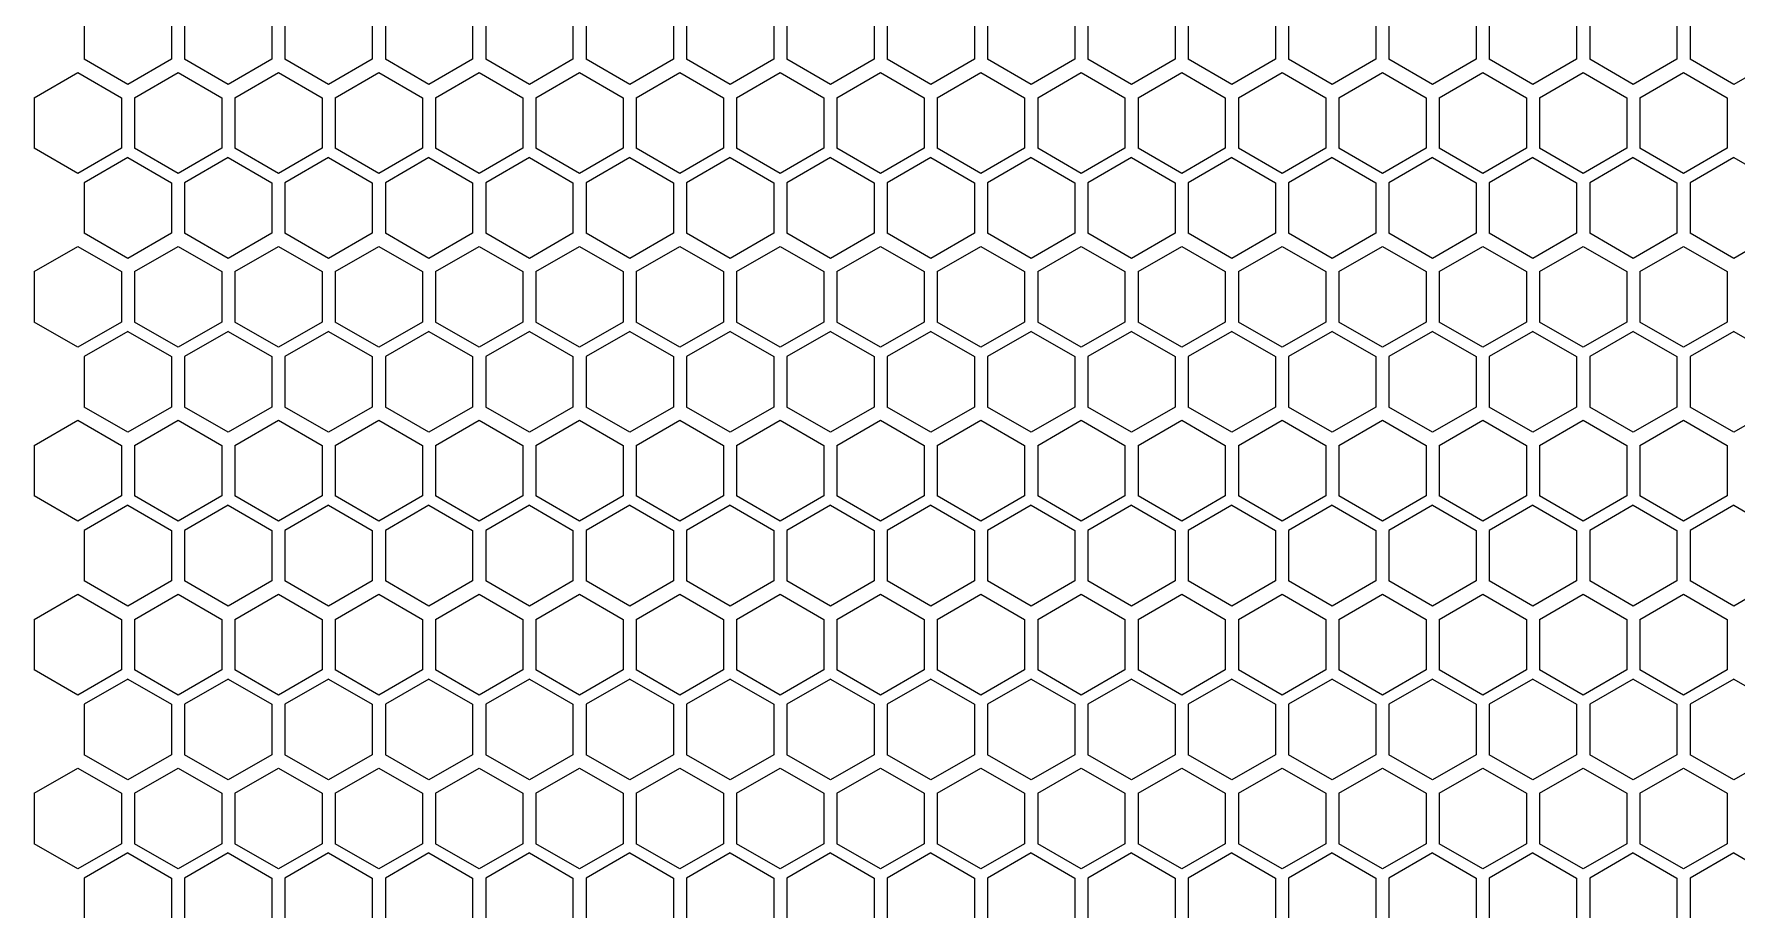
# Model space of a CAD drawing. Extents: x 61367 to 140945, y -1257 to 25588.
# Drawn here: x 91729.1 to 91885.2, y 15897.8 to 15978 of the extents above; entities that cross this region are included whole.
import ezdxf

# ---------------------------------------------------------------- set-up
doc = ezdxf.new("R2010")
doc.units = 0
doc.header["$MEASUREMENT"] = 0
doc.layers.get('0').update_dxf_attribs({"linetype": 'CONTINUOUS'})
doc.layers.add('4215-0412-2-1_0', color=7, linetype='CONTINUOUS')

# ---------------------------------------------------------------- blocks, each defined once
blk = doc.blocks.new('RYHTHYT')
at = {"layer": '4215-0412-2-1_0', "color": 7, "linetype": 'Continuous'}
for p, q in [((-33185.66, -67713.3), (-33185.66, -67717.92)), ((-33177.66, -67713.3), (-33177.66, -67717.92)), ((-33176.46, -67713.3), (-33176.46, -67717.92)), ((-33168.46, -67713.3), (-33168.46, -67717.92)), ((-33167.26, -67713.3), (-33167.26, -67717.92)), ((-33159.26, -67713.3), (-33159.26, -67717.92)), ((-33158.06, -67713.3), (-33158.06, -67717.92)), ((-33150.06, -67713.3), (-33150.06, -67717.92)), ((-33148.86, -67713.3), (-33148.86, -67717.92)), ((-33140.86, -67713.3), (-33140.86, -67717.92)), ((-33139.66, -67713.3), (-33139.66, -67717.92)), ((-33131.66, -67713.3), (-33131.66, -67717.92)), ((-33130.46, -67713.3), (-33130.46, -67717.92)), ((-33122.46, -67713.3), (-33122.46, -67717.92)), ((-33121.26, -67713.3), (-33121.26, -67717.92)), ((-33113.26, -67713.3), (-33113.26, -67717.92)), ((-33112.06, -67713.3), (-33112.06, -67717.92)), ((-33104.06, -67713.3), (-33104.06, -67717.92)), ((-33102.86, -67713.3), (-33102.86, -67717.92)), ((-33094.86, -67713.3), (-33094.86, -67717.92)), ((-33093.66, -67713.3), (-33093.66, -67717.92)), ((-33085.66, -67713.3), (-33085.66, -67717.92)), ((-33084.46, -67713.3), (-33084.46, -67717.92)), ((-33076.46, -67713.3), (-33076.46, -67717.92)), ((-33075.26, -67713.3), (-33075.26, -67717.92)), ((-33067.26, -67713.3), (-33067.26, -67717.92)), ((-33066.06, -67713.3), (-33066.06, -67717.92)), ((-33058.06, -67713.3), (-33058.06, -67717.92)), ((-33056.86, -67713.3), (-33056.86, -67717.92)), ((-33048.86, -67713.3), (-33048.86, -67717.92)), ((-33047.66, -67713.3), (-33047.66, -67717.92)), ((-33039.66, -67713.3), (-33039.66, -67717.92)), ((-33038.46, -67713.3), (-33038.46, -67717.92)), ((-33181.66, -67720.23), (-33185.66, -67717.92)), ((-33177.66, -67717.92), (-33181.66, -67720.23)), ((-33172.46, -67720.23), (-33176.46, -67717.92)), ((-33168.46, -67717.92), (-33172.46, -67720.23)), ((-33163.26, -67720.23), (-33167.26, -67717.92)), ((-33159.26, -67717.92), (-33163.26, -67720.23)), ((-33154.06, -67720.23), (-33158.06, -67717.92)), ((-33150.06, -67717.92), (-33154.06, -67720.23)), ((-33144.86, -67720.23), (-33148.86, -67717.92)), ((-33140.86, -67717.92), (-33144.86, -67720.23)), ((-33135.66, -67720.23), (-33139.66, -67717.92)), ((-33131.66, -67717.92), (-33135.66, -67720.23)), ((-33126.46, -67720.23), (-33130.46, -67717.92)), ((-33122.46, -67717.92), (-33126.46, -67720.23)), ((-33117.26, -67720.23), (-33121.26, -67717.92)), ((-33113.26, -67717.92), (-33117.26, -67720.23)), ((-33108.06, -67720.23), (-33112.06, -67717.92)), ((-33104.06, -67717.92), (-33108.06, -67720.23)), ((-33098.86, -67720.23), (-33102.86, -67717.92)), ((-33094.86, -67717.92), (-33098.86, -67720.23)), ((-33089.66, -67720.23), (-33093.66, -67717.92)), ((-33085.66, -67717.92), (-33089.66, -67720.23)), ((-33080.46, -67720.23), (-33084.46, -67717.92)), ((-33076.46, -67717.92), (-33080.46, -67720.23)), ((-33071.26, -67720.23), (-33075.26, -67717.92)), ((-33067.26, -67717.92), (-33071.26, -67720.23)), ((-33062.06, -67720.23), (-33066.06, -67717.92)), ((-33058.06, -67717.92), (-33062.06, -67720.23)), ((-33052.86, -67720.23), (-33056.86, -67717.92)), ((-33048.86, -67717.92), (-33052.86, -67720.23)), ((-33043.66, -67720.23), (-33047.66, -67717.92)), ((-33039.66, -67717.92), (-33043.66, -67720.23)), ((-33034.46, -67720.23), (-33038.46, -67717.92)), ((-33030.46, -67717.92), (-33034.46, -67720.23)), ((-33190.26, -67721.45), (-33186.26, -67719.14)), ((-33186.26, -67719.14), (-33182.26, -67721.45)), ((-33181.06, -67721.45), (-33177.06, -67719.14)), ((-33177.06, -67719.14), (-33173.06, -67721.45)), ((-33171.86, -67721.45), (-33167.86, -67719.14)), ((-33167.86, -67719.14), (-33163.86, -67721.45)), ((-33162.66, -67721.45), (-33158.66, -67719.14)), ((-33158.66, -67719.14), (-33154.66, -67721.45)), ((-33153.46, -67721.45), (-33149.46, -67719.14)), ((-33149.46, -67719.14), (-33145.46, -67721.45)), ((-33144.26, -67721.45), (-33140.26, -67719.14)), ((-33140.26, -67719.14), (-33136.26, -67721.45)), ((-33135.06, -67721.45), (-33131.06, -67719.14)), ((-33131.06, -67719.14), (-33127.06, -67721.45)), ((-33125.86, -67721.45), (-33121.86, -67719.14)), ((-33121.86, -67719.14), (-33117.86, -67721.45)), ((-33116.66, -67721.45), (-33112.66, -67719.14)), ((-33112.66, -67719.14), (-33108.66, -67721.45)), ((-33107.46, -67721.45), (-33103.46, -67719.14)), ((-33103.46, -67719.14), (-33099.46, -67721.45)), ((-33098.26, -67721.45), (-33094.26, -67719.14)), ((-33094.26, -67719.14), (-33090.26, -67721.45)), ((-33089.06, -67721.45), (-33085.06, -67719.14)), ((-33085.06, -67719.14), (-33081.06, -67721.45)), ((-33079.86, -67721.45), (-33075.86, -67719.14)), ((-33075.86, -67719.14), (-33071.86, -67721.45)), ((-33070.66, -67721.45), (-33066.66, -67719.14)), ((-33066.66, -67719.14), (-33062.66, -67721.45)), ((-33061.46, -67721.45), (-33057.46, -67719.14)), ((-33057.46, -67719.14), (-33053.46, -67721.45)), ((-33052.26, -67721.45), (-33048.26, -67719.14)), ((-33048.26, -67719.14), (-33044.26, -67721.45)), ((-33043.06, -67721.45), (-33039.06, -67719.14)), ((-33039.06, -67719.14), (-33035.06, -67721.45)), ((-33190.26, -67721.45), (-33190.26, -67726.07)), ((-33182.26, -67721.45), (-33182.26, -67726.07)), ((-33181.06, -67721.45), (-33181.06, -67726.07)), ((-33173.06, -67721.45), (-33173.06, -67726.07)), ((-33171.86, -67721.45), (-33171.86, -67726.07)), ((-33163.86, -67721.45), (-33163.86, -67726.07)), ((-33162.66, -67721.45), (-33162.66, -67726.07)), ((-33154.66, -67721.45), (-33154.66, -67726.07)), ((-33153.46, -67721.45), (-33153.46, -67726.07)), ((-33145.46, -67721.45), (-33145.46, -67726.07)), ((-33144.26, -67721.45), (-33144.26, -67726.07)), ((-33136.26, -67721.45), (-33136.26, -67726.07)), ((-33135.06, -67721.45), (-33135.06, -67726.07)), ((-33127.06, -67721.45), (-33127.06, -67726.07)), ((-33125.86, -67721.45), (-33125.86, -67726.07)), ((-33117.86, -67721.45), (-33117.86, -67726.07)), ((-33116.66, -67721.45), (-33116.66, -67726.07)), ((-33108.66, -67721.45), (-33108.66, -67726.07)), ((-33107.46, -67721.45), (-33107.46, -67726.07)), ((-33099.46, -67721.45), (-33099.46, -67726.07)), ((-33098.26, -67721.45), (-33098.26, -67726.07)), ((-33090.26, -67721.45), (-33090.26, -67726.07)), ((-33089.06, -67721.45), (-33089.06, -67726.07)), ((-33081.06, -67721.45), (-33081.06, -67726.07)), ((-33079.86, -67721.45), (-33079.86, -67726.07)), ((-33071.86, -67721.45), (-33071.86, -67726.07)), ((-33070.66, -67721.45), (-33070.66, -67726.07)), ((-33062.66, -67721.45), (-33062.66, -67726.07)), ((-33061.46, -67721.45), (-33061.46, -67726.07)), ((-33053.46, -67721.45), (-33053.46, -67726.07)), ((-33052.26, -67721.45), (-33052.26, -67726.07)), ((-33044.26, -67721.45), (-33044.26, -67726.07)), ((-33043.06, -67721.45), (-33043.06, -67726.07)), ((-33035.06, -67721.45), (-33035.06, -67726.07)), ((-33186.26, -67728.38), (-33190.26, -67726.07)), ((-33182.26, -67726.07), (-33186.26, -67728.38)), ((-33181.66, -67726.92), (-33185.66, -67729.23)), ((-33181.66, -67726.92), (-33177.66, -67729.23)), ((-33177.06, -67728.38), (-33181.06, -67726.07)), ((-33173.06, -67726.07), (-33177.06, -67728.38)), ((-33172.46, -67726.92), (-33176.46, -67729.23)), ((-33172.46, -67726.92), (-33168.46, -67729.23)), ((-33167.86, -67728.38), (-33171.86, -67726.07)), ((-33163.86, -67726.07), (-33167.86, -67728.38)), ((-33163.26, -67726.92), (-33167.26, -67729.23)), ((-33163.26, -67726.92), (-33159.26, -67729.23)), ((-33158.66, -67728.38), (-33162.66, -67726.07)), ((-33154.66, -67726.07), (-33158.66, -67728.38)), ((-33154.06, -67726.92), (-33158.06, -67729.23)), ((-33154.06, -67726.92), (-33150.06, -67729.23)), ((-33149.46, -67728.38), (-33153.46, -67726.07)), ((-33145.46, -67726.07), (-33149.46, -67728.38)), ((-33144.86, -67726.92), (-33148.86, -67729.23)), ((-33144.86, -67726.92), (-33140.86, -67729.23)), ((-33140.26, -67728.38), (-33144.26, -67726.07)), ((-33136.26, -67726.07), (-33140.26, -67728.38)), ((-33135.66, -67726.92), (-33139.66, -67729.23)), ((-33135.66, -67726.92), (-33131.66, -67729.23)), ((-33131.06, -67728.38), (-33135.06, -67726.07)), ((-33127.06, -67726.07), (-33131.06, -67728.38)), ((-33126.46, -67726.92), (-33130.46, -67729.23)), ((-33126.46, -67726.92), (-33122.46, -67729.23)), ((-33121.86, -67728.38), (-33125.86, -67726.07)), ((-33117.86, -67726.07), (-33121.86, -67728.38)), ((-33117.26, -67726.92), (-33121.26, -67729.23)), ((-33117.26, -67726.92), (-33113.26, -67729.23)), ((-33112.66, -67728.38), (-33116.66, -67726.07)), ((-33108.66, -67726.07), (-33112.66, -67728.38)), ((-33108.06, -67726.92), (-33112.06, -67729.23)), ((-33108.06, -67726.92), (-33104.06, -67729.23)), ((-33103.46, -67728.38), (-33107.46, -67726.07)), ((-33099.46, -67726.07), (-33103.46, -67728.38)), ((-33098.86, -67726.92), (-33102.86, -67729.23)), ((-33098.86, -67726.92), (-33094.86, -67729.23)), ((-33094.26, -67728.38), (-33098.26, -67726.07)), ((-33090.26, -67726.07), (-33094.26, -67728.38)), ((-33089.66, -67726.92), (-33093.66, -67729.23)), ((-33089.66, -67726.92), (-33085.66, -67729.23)), ((-33085.06, -67728.38), (-33089.06, -67726.07)), ((-33081.06, -67726.07), (-33085.06, -67728.38)), ((-33080.46, -67726.92), (-33084.46, -67729.23)), ((-33080.46, -67726.92), (-33076.46, -67729.23)), ((-33075.86, -67728.38), (-33079.86, -67726.07)), ((-33071.86, -67726.07), (-33075.86, -67728.38)), ((-33071.26, -67726.92), (-33075.26, -67729.23)), ((-33071.26, -67726.92), (-33067.26, -67729.23)), ((-33066.66, -67728.38), (-33070.66, -67726.07)), ((-33062.66, -67726.07), (-33066.66, -67728.38)), ((-33062.06, -67726.92), (-33066.06, -67729.23)), ((-33062.06, -67726.92), (-33058.06, -67729.23)), ((-33057.46, -67728.38), (-33061.46, -67726.07)), ((-33053.46, -67726.07), (-33057.46, -67728.38)), ((-33052.86, -67726.92), (-33056.86, -67729.23)), ((-33052.86, -67726.92), (-33048.86, -67729.23)), ((-33048.26, -67728.38), (-33052.26, -67726.07)), ((-33044.26, -67726.07), (-33048.26, -67728.38)), ((-33043.66, -67726.92), (-33047.66, -67729.23)), ((-33043.66, -67726.92), (-33039.66, -67729.23)), ((-33039.06, -67728.38), (-33043.06, -67726.07)), ((-33035.06, -67726.07), (-33039.06, -67728.38)), ((-33034.46, -67726.92), (-33038.46, -67729.23)), ((-33034.46, -67726.92), (-33030.46, -67729.23)), ((-33185.66, -67729.23), (-33185.66, -67733.85)), ((-33177.66, -67729.23), (-33177.66, -67733.85)), ((-33176.46, -67729.23), (-33176.46, -67733.85)), ((-33168.46, -67729.23), (-33168.46, -67733.85)), ((-33167.26, -67729.23), (-33167.26, -67733.85)), ((-33159.26, -67729.23), (-33159.26, -67733.85)), ((-33158.06, -67729.23), (-33158.06, -67733.85)), ((-33150.06, -67729.23), (-33150.06, -67733.85)), ((-33148.86, -67729.23), (-33148.86, -67733.85)), ((-33140.86, -67729.23), (-33140.86, -67733.85)), ((-33139.66, -67729.23), (-33139.66, -67733.85)), ((-33131.66, -67729.23), (-33131.66, -67733.85)), ((-33130.46, -67729.23), (-33130.46, -67733.85)), ((-33122.46, -67729.23), (-33122.46, -67733.85)), ((-33121.26, -67729.23), (-33121.26, -67733.85)), ((-33113.26, -67729.23), (-33113.26, -67733.85)), ((-33112.06, -67729.23), (-33112.06, -67733.85)), ((-33104.06, -67729.23), (-33104.06, -67733.85)), ((-33102.86, -67729.23), (-33102.86, -67733.85)), ((-33094.86, -67729.23), (-33094.86, -67733.85)), ((-33093.66, -67729.23), (-33093.66, -67733.85)), ((-33085.66, -67729.23), (-33085.66, -67733.85)), ((-33084.46, -67729.23), (-33084.46, -67733.85)), ((-33076.46, -67729.23), (-33076.46, -67733.85)), ((-33075.26, -67729.23), (-33075.26, -67733.85)), ((-33067.26, -67729.23), (-33067.26, -67733.85)), ((-33066.06, -67729.23), (-33066.06, -67733.85)), ((-33058.06, -67729.23), (-33058.06, -67733.85)), ((-33056.86, -67729.23), (-33056.86, -67733.85)), ((-33048.86, -67729.23), (-33048.86, -67733.85)), ((-33047.66, -67729.23), (-33047.66, -67733.85)), ((-33039.66, -67729.23), (-33039.66, -67733.85)), ((-33038.46, -67729.23), (-33038.46, -67733.85)), ((-33190.26, -67737.38), (-33186.26, -67735.07)), ((-33186.26, -67735.07), (-33182.26, -67737.38)), ((-33181.66, -67736.16), (-33185.66, -67733.85)), ((-33177.66, -67733.85), (-33181.66, -67736.16)), ((-33181.06, -67737.38), (-33177.06, -67735.07)), ((-33177.06, -67735.07), (-33173.06, -67737.38)), ((-33172.46, -67736.16), (-33176.46, -67733.85)), ((-33168.46, -67733.85), (-33172.46, -67736.16)), ((-33171.86, -67737.38), (-33167.86, -67735.07)), ((-33167.86, -67735.07), (-33163.86, -67737.38)), ((-33163.26, -67736.16), (-33167.26, -67733.85)), ((-33159.26, -67733.85), (-33163.26, -67736.16)), ((-33162.66, -67737.38), (-33158.66, -67735.07)), ((-33158.66, -67735.07), (-33154.66, -67737.38)), ((-33154.06, -67736.16), (-33158.06, -67733.85)), ((-33150.06, -67733.85), (-33154.06, -67736.16)), ((-33153.46, -67737.38), (-33149.46, -67735.07)), ((-33149.46, -67735.07), (-33145.46, -67737.38)), ((-33144.86, -67736.16), (-33148.86, -67733.85)), ((-33140.86, -67733.85), (-33144.86, -67736.16)), ((-33144.26, -67737.38), (-33140.26, -67735.07)), ((-33140.26, -67735.07), (-33136.26, -67737.38)), ((-33135.66, -67736.16), (-33139.66, -67733.85)), ((-33131.66, -67733.85), (-33135.66, -67736.16)), ((-33135.06, -67737.38), (-33131.06, -67735.07)), ((-33131.06, -67735.07), (-33127.06, -67737.38)), ((-33126.46, -67736.16), (-33130.46, -67733.85)), ((-33122.46, -67733.85), (-33126.46, -67736.16)), ((-33125.86, -67737.38), (-33121.86, -67735.07)), ((-33121.86, -67735.07), (-33117.86, -67737.38)), ((-33117.26, -67736.16), (-33121.26, -67733.85)), ((-33113.26, -67733.85), (-33117.26, -67736.16)), ((-33116.66, -67737.38), (-33112.66, -67735.07)), ((-33112.66, -67735.07), (-33108.66, -67737.38)), ((-33108.06, -67736.16), (-33112.06, -67733.85)), ((-33104.06, -67733.85), (-33108.06, -67736.16)), ((-33107.46, -67737.38), (-33103.46, -67735.07)), ((-33103.46, -67735.07), (-33099.46, -67737.38)), ((-33098.86, -67736.16), (-33102.86, -67733.85)), ((-33094.86, -67733.85), (-33098.86, -67736.16)), ((-33098.26, -67737.38), (-33094.26, -67735.07)), ((-33094.26, -67735.07), (-33090.26, -67737.38)), ((-33089.66, -67736.16), (-33093.66, -67733.85)), ((-33085.66, -67733.85), (-33089.66, -67736.16)), ((-33089.06, -67737.38), (-33085.06, -67735.07)), ((-33085.06, -67735.07), (-33081.06, -67737.38)), ((-33080.46, -67736.16), (-33084.46, -67733.85)), ((-33076.46, -67733.85), (-33080.46, -67736.16)), ((-33079.86, -67737.38), (-33075.86, -67735.07)), ((-33075.86, -67735.07), (-33071.86, -67737.38)), ((-33071.26, -67736.16), (-33075.26, -67733.85)), ((-33067.26, -67733.85), (-33071.26, -67736.16)), ((-33070.66, -67737.38), (-33066.66, -67735.07)), ((-33066.66, -67735.07), (-33062.66, -67737.38)), ((-33062.06, -67736.16), (-33066.06, -67733.85)), ((-33058.06, -67733.85), (-33062.06, -67736.16)), ((-33061.46, -67737.38), (-33057.46, -67735.07)), ((-33057.46, -67735.07), (-33053.46, -67737.38)), ((-33052.86, -67736.16), (-33056.86, -67733.85)), ((-33048.86, -67733.85), (-33052.86, -67736.16)), ((-33052.26, -67737.38), (-33048.26, -67735.07)), ((-33048.26, -67735.07), (-33044.26, -67737.38)), ((-33043.66, -67736.16), (-33047.66, -67733.85)), ((-33039.66, -67733.85), (-33043.66, -67736.16)), ((-33043.06, -67737.38), (-33039.06, -67735.07)), ((-33039.06, -67735.07), (-33035.06, -67737.38)), ((-33034.46, -67736.16), (-33038.46, -67733.85)), ((-33030.46, -67733.85), (-33034.46, -67736.16)), ((-33190.26, -67737.38), (-33190.26, -67742)), ((-33182.26, -67737.38), (-33182.26, -67742)), ((-33181.06, -67737.38), (-33181.06, -67742)), ((-33173.06, -67737.38), (-33173.06, -67742)), ((-33171.86, -67737.38), (-33171.86, -67742)), ((-33163.86, -67737.38), (-33163.86, -67742)), ((-33162.66, -67737.38), (-33162.66, -67742)), ((-33154.66, -67737.38), (-33154.66, -67742)), ((-33153.46, -67737.38), (-33153.46, -67742)), ((-33145.46, -67737.38), (-33145.46, -67742)), ((-33144.26, -67737.38), (-33144.26, -67742)), ((-33136.26, -67737.38), (-33136.26, -67742)), ((-33135.06, -67737.38), (-33135.06, -67742)), ((-33127.06, -67737.38), (-33127.06, -67742)), ((-33125.86, -67737.38), (-33125.86, -67742)), ((-33117.86, -67737.38), (-33117.86, -67742)), ((-33116.66, -67737.38), (-33116.66, -67742)), ((-33108.66, -67737.38), (-33108.66, -67742)), ((-33107.46, -67737.38), (-33107.46, -67742)), ((-33099.46, -67737.38), (-33099.46, -67742)), ((-33098.26, -67737.38), (-33098.26, -67742)), ((-33090.26, -67737.38), (-33090.26, -67742)), ((-33089.06, -67737.38), (-33089.06, -67742)), ((-33081.06, -67737.38), (-33081.06, -67742)), ((-33079.86, -67737.38), (-33079.86, -67742)), ((-33071.86, -67737.38), (-33071.86, -67742)), ((-33070.66, -67737.38), (-33070.66, -67742)), ((-33062.66, -67737.38), (-33062.66, -67742)), ((-33061.46, -67737.38), (-33061.46, -67742)), ((-33053.46, -67737.38), (-33053.46, -67742)), ((-33052.26, -67737.38), (-33052.26, -67742)), ((-33044.26, -67737.38), (-33044.26, -67742)), ((-33043.06, -67737.38), (-33043.06, -67742)), ((-33035.06, -67737.38), (-33035.06, -67742)), ((-33186.26, -67744.31), (-33190.26, -67742)), ((-33182.26, -67742), (-33186.26, -67744.31)), ((-33181.66, -67742.85), (-33185.66, -67745.16)), ((-33181.66, -67742.85), (-33177.66, -67745.16)), ((-33177.06, -67744.31), (-33181.06, -67742)), ((-33173.06, -67742), (-33177.06, -67744.31)), ((-33172.46, -67742.85), (-33176.46, -67745.16)), ((-33172.46, -67742.85), (-33168.46, -67745.16)), ((-33167.86, -67744.31), (-33171.86, -67742)), ((-33163.86, -67742), (-33167.86, -67744.31)), ((-33163.26, -67742.85), (-33167.26, -67745.16)), ((-33163.26, -67742.85), (-33159.26, -67745.16)), ((-33158.66, -67744.31), (-33162.66, -67742)), ((-33154.66, -67742), (-33158.66, -67744.31)), ((-33154.06, -67742.85), (-33158.06, -67745.16)), ((-33154.06, -67742.85), (-33150.06, -67745.16)), ((-33149.46, -67744.31), (-33153.46, -67742)), ((-33145.46, -67742), (-33149.46, -67744.31)), ((-33144.86, -67742.85), (-33148.86, -67745.16)), ((-33144.86, -67742.85), (-33140.86, -67745.16)), ((-33140.26, -67744.31), (-33144.26, -67742)), ((-33136.26, -67742), (-33140.26, -67744.31)), ((-33135.66, -67742.85), (-33139.66, -67745.16)), ((-33135.66, -67742.85), (-33131.66, -67745.16)), ((-33131.06, -67744.31), (-33135.06, -67742)), ((-33127.06, -67742), (-33131.06, -67744.31)), ((-33126.46, -67742.85), (-33130.46, -67745.16)), ((-33126.46, -67742.85), (-33122.46, -67745.16)), ((-33121.86, -67744.31), (-33125.86, -67742)), ((-33117.86, -67742), (-33121.86, -67744.31)), ((-33117.26, -67742.85), (-33121.26, -67745.16)), ((-33117.26, -67742.85), (-33113.26, -67745.16)), ((-33112.66, -67744.31), (-33116.66, -67742)), ((-33108.66, -67742), (-33112.66, -67744.31)), ((-33108.06, -67742.85), (-33112.06, -67745.16)), ((-33108.06, -67742.85), (-33104.06, -67745.16)), ((-33103.46, -67744.31), (-33107.46, -67742)), ((-33099.46, -67742), (-33103.46, -67744.31)), ((-33098.86, -67742.85), (-33102.86, -67745.16)), ((-33098.86, -67742.85), (-33094.86, -67745.16)), ((-33094.26, -67744.31), (-33098.26, -67742)), ((-33090.26, -67742), (-33094.26, -67744.31)), ((-33089.66, -67742.85), (-33093.66, -67745.16)), ((-33089.66, -67742.85), (-33085.66, -67745.16)), ((-33085.06, -67744.31), (-33089.06, -67742)), ((-33081.06, -67742), (-33085.06, -67744.31)), ((-33080.46, -67742.85), (-33084.46, -67745.16)), ((-33080.46, -67742.85), (-33076.46, -67745.16)), ((-33075.86, -67744.31), (-33079.86, -67742)), ((-33071.86, -67742), (-33075.86, -67744.31)), ((-33071.26, -67742.85), (-33075.26, -67745.16)), ((-33071.26, -67742.85), (-33067.26, -67745.16)), ((-33066.66, -67744.31), (-33070.66, -67742)), ((-33062.66, -67742), (-33066.66, -67744.31)), ((-33062.06, -67742.85), (-33066.06, -67745.16)), ((-33062.06, -67742.85), (-33058.06, -67745.16)), ((-33057.46, -67744.31), (-33061.46, -67742)), ((-33053.46, -67742), (-33057.46, -67744.31)), ((-33052.86, -67742.85), (-33056.86, -67745.16)), ((-33052.86, -67742.85), (-33048.86, -67745.16)), ((-33048.26, -67744.31), (-33052.26, -67742)), ((-33044.26, -67742), (-33048.26, -67744.31)), ((-33043.66, -67742.85), (-33047.66, -67745.16)), ((-33043.66, -67742.85), (-33039.66, -67745.16)), ((-33039.06, -67744.31), (-33043.06, -67742)), ((-33035.06, -67742), (-33039.06, -67744.31)), ((-33034.46, -67742.85), (-33038.46, -67745.16)), ((-33034.46, -67742.85), (-33030.46, -67745.16)), ((-33185.66, -67745.16), (-33185.66, -67749.78)), ((-33177.66, -67745.16), (-33177.66, -67749.78)), ((-33176.46, -67745.16), (-33176.46, -67749.78)), ((-33168.46, -67745.16), (-33168.46, -67749.78)), ((-33167.26, -67745.16), (-33167.26, -67749.78)), ((-33159.26, -67745.16), (-33159.26, -67749.78)), ((-33158.06, -67745.16), (-33158.06, -67749.78)), ((-33150.06, -67745.16), (-33150.06, -67749.78)), ((-33148.86, -67745.16), (-33148.86, -67749.78)), ((-33140.86, -67745.16), (-33140.86, -67749.78)), ((-33139.66, -67745.16), (-33139.66, -67749.78)), ((-33131.66, -67745.16), (-33131.66, -67749.78)), ((-33130.46, -67745.16), (-33130.46, -67749.78)), ((-33122.46, -67745.16), (-33122.46, -67749.78)), ((-33121.26, -67745.16), (-33121.26, -67749.78)), ((-33113.26, -67745.16), (-33113.26, -67749.78)), ((-33112.06, -67745.16), (-33112.06, -67749.78)), ((-33104.06, -67745.16), (-33104.06, -67749.78)), ((-33102.86, -67745.16), (-33102.86, -67749.78)), ((-33094.86, -67745.16), (-33094.86, -67749.78)), ((-33093.66, -67745.16), (-33093.66, -67749.78)), ((-33085.66, -67745.16), (-33085.66, -67749.78)), ((-33084.46, -67745.16), (-33084.46, -67749.78)), ((-33076.46, -67745.16), (-33076.46, -67749.78)), ((-33075.26, -67745.16), (-33075.26, -67749.78)), ((-33067.26, -67745.16), (-33067.26, -67749.78)), ((-33066.06, -67745.16), (-33066.06, -67749.78)), ((-33058.06, -67745.16), (-33058.06, -67749.78)), ((-33056.86, -67745.16), (-33056.86, -67749.78)), ((-33048.86, -67745.16), (-33048.86, -67749.78)), ((-33047.66, -67745.16), (-33047.66, -67749.78)), ((-33039.66, -67745.16), (-33039.66, -67749.78)), ((-33038.46, -67745.16), (-33038.46, -67749.78)), ((-33181.66, -67752.09), (-33185.66, -67749.78)), ((-33177.66, -67749.78), (-33181.66, -67752.09)), ((-33172.46, -67752.09), (-33176.46, -67749.78)), ((-33168.46, -67749.78), (-33172.46, -67752.09)), ((-33163.26, -67752.09), (-33167.26, -67749.78)), ((-33159.26, -67749.78), (-33163.26, -67752.09)), ((-33154.06, -67752.09), (-33158.06, -67749.78)), ((-33150.06, -67749.78), (-33154.06, -67752.09)), ((-33144.86, -67752.09), (-33148.86, -67749.78)), ((-33140.86, -67749.78), (-33144.86, -67752.09)), ((-33135.66, -67752.09), (-33139.66, -67749.78)), ((-33131.66, -67749.78), (-33135.66, -67752.09)), ((-33126.46, -67752.09), (-33130.46, -67749.78)), ((-33122.46, -67749.78), (-33126.46, -67752.09)), ((-33117.26, -67752.09), (-33121.26, -67749.78)), ((-33113.26, -67749.78), (-33117.26, -67752.09)), ((-33108.06, -67752.09), (-33112.06, -67749.78)), ((-33104.06, -67749.78), (-33108.06, -67752.09)), ((-33098.86, -67752.09), (-33102.86, -67749.78)), ((-33094.86, -67749.78), (-33098.86, -67752.09)), ((-33089.66, -67752.09), (-33093.66, -67749.78)), ((-33085.66, -67749.78), (-33089.66, -67752.09)), ((-33080.46, -67752.09), (-33084.46, -67749.78)), ((-33076.46, -67749.78), (-33080.46, -67752.09)), ((-33071.26, -67752.09), (-33075.26, -67749.78)), ((-33067.26, -67749.78), (-33071.26, -67752.09)), ((-33062.06, -67752.09), (-33066.06, -67749.78)), ((-33058.06, -67749.78), (-33062.06, -67752.09)), ((-33052.86, -67752.09), (-33056.86, -67749.78)), ((-33048.86, -67749.78), (-33052.86, -67752.09)), ((-33043.66, -67752.09), (-33047.66, -67749.78)), ((-33039.66, -67749.78), (-33043.66, -67752.09)), ((-33034.46, -67752.09), (-33038.46, -67749.78)), ((-33030.46, -67749.78), (-33034.46, -67752.09)), ((-33190.26, -67753.31), (-33186.26, -67751)), ((-33186.26, -67751), (-33182.26, -67753.31)), ((-33181.06, -67753.31), (-33177.06, -67751)), ((-33177.06, -67751), (-33173.06, -67753.31)), ((-33171.86, -67753.31), (-33167.86, -67751)), ((-33167.86, -67751), (-33163.86, -67753.31)), ((-33162.66, -67753.31), (-33158.66, -67751)), ((-33158.66, -67751), (-33154.66, -67753.31)), ((-33153.46, -67753.31), (-33149.46, -67751)), ((-33149.46, -67751), (-33145.46, -67753.31)), ((-33144.26, -67753.31), (-33140.26, -67751)), ((-33140.26, -67751), (-33136.26, -67753.31)), ((-33135.06, -67753.31), (-33131.06, -67751)), ((-33131.06, -67751), (-33127.06, -67753.31)), ((-33125.86, -67753.31), (-33121.86, -67751)), ((-33121.86, -67751), (-33117.86, -67753.31)), ((-33116.66, -67753.31), (-33112.66, -67751)), ((-33112.66, -67751), (-33108.66, -67753.31)), ((-33107.46, -67753.31), (-33103.46, -67751)), ((-33103.46, -67751), (-33099.46, -67753.31)), ((-33098.26, -67753.31), (-33094.26, -67751)), ((-33094.26, -67751), (-33090.26, -67753.31)), ((-33089.06, -67753.31), (-33085.06, -67751)), ((-33085.06, -67751), (-33081.06, -67753.31)), ((-33079.86, -67753.31), (-33075.86, -67751)), ((-33075.86, -67751), (-33071.86, -67753.31)), ((-33070.66, -67753.31), (-33066.66, -67751)), ((-33066.66, -67751), (-33062.66, -67753.31)), ((-33061.46, -67753.31), (-33057.46, -67751)), ((-33057.46, -67751), (-33053.46, -67753.31)), ((-33052.26, -67753.31), (-33048.26, -67751)), ((-33048.26, -67751), (-33044.26, -67753.31)), ((-33043.06, -67753.31), (-33039.06, -67751)), ((-33039.06, -67751), (-33035.06, -67753.31)), ((-33190.26, -67753.31), (-33190.26, -67757.93)), ((-33182.26, -67753.31), (-33182.26, -67757.93)), ((-33181.06, -67753.31), (-33181.06, -67757.93)), ((-33173.06, -67753.31), (-33173.06, -67757.93)), ((-33171.86, -67753.31), (-33171.86, -67757.93)), ((-33163.86, -67753.31), (-33163.86, -67757.93)), ((-33162.66, -67753.31), (-33162.66, -67757.93)), ((-33154.66, -67753.31), (-33154.66, -67757.93)), ((-33153.46, -67753.31), (-33153.46, -67757.93)), ((-33145.46, -67753.31), (-33145.46, -67757.93)), ((-33144.26, -67753.31), (-33144.26, -67757.93)), ((-33136.26, -67753.31), (-33136.26, -67757.93)), ((-33135.06, -67753.31), (-33135.06, -67757.93)), ((-33127.06, -67753.31), (-33127.06, -67757.93)), ((-33125.86, -67753.31), (-33125.86, -67757.93)), ((-33117.86, -67753.31), (-33117.86, -67757.93)), ((-33116.66, -67753.31), (-33116.66, -67757.93)), ((-33108.66, -67753.31), (-33108.66, -67757.93)), ((-33107.46, -67753.31), (-33107.46, -67757.93)), ((-33099.46, -67753.31), (-33099.46, -67757.93)), ((-33098.26, -67753.31), (-33098.26, -67757.93)), ((-33090.26, -67753.31), (-33090.26, -67757.93)), ((-33089.06, -67753.31), (-33089.06, -67757.93)), ((-33081.06, -67753.31), (-33081.06, -67757.93)), ((-33079.86, -67753.31), (-33079.86, -67757.93)), ((-33071.86, -67753.31), (-33071.86, -67757.93)), ((-33070.66, -67753.31), (-33070.66, -67757.93)), ((-33062.66, -67753.31), (-33062.66, -67757.93)), ((-33061.46, -67753.31), (-33061.46, -67757.93)), ((-33053.46, -67753.31), (-33053.46, -67757.93)), ((-33052.26, -67753.31), (-33052.26, -67757.93)), ((-33044.26, -67753.31), (-33044.26, -67757.93)), ((-33043.06, -67753.31), (-33043.06, -67757.93)), ((-33035.06, -67753.31), (-33035.06, -67757.93)), ((-33186.26, -67760.24), (-33190.26, -67757.93)), ((-33182.26, -67757.93), (-33186.26, -67760.24)), ((-33177.06, -67760.24), (-33181.06, -67757.93)), ((-33173.06, -67757.93), (-33177.06, -67760.24)), ((-33167.86, -67760.24), (-33171.86, -67757.93)), ((-33163.86, -67757.93), (-33167.86, -67760.24)), ((-33158.66, -67760.24), (-33162.66, -67757.93)), ((-33154.66, -67757.93), (-33158.66, -67760.24)), ((-33149.46, -67760.24), (-33153.46, -67757.93)), ((-33145.46, -67757.93), (-33149.46, -67760.24)), ((-33140.26, -67760.24), (-33144.26, -67757.93)), ((-33136.26, -67757.93), (-33140.26, -67760.24)), ((-33131.06, -67760.24), (-33135.06, -67757.93)), ((-33127.06, -67757.93), (-33131.06, -67760.24)), ((-33121.86, -67760.24), (-33125.86, -67757.93)), ((-33117.86, -67757.93), (-33121.86, -67760.24)), ((-33112.66, -67760.24), (-33116.66, -67757.93)), ((-33108.66, -67757.93), (-33112.66, -67760.24)), ((-33103.46, -67760.24), (-33107.46, -67757.93)), ((-33099.46, -67757.93), (-33103.46, -67760.24)), ((-33094.26, -67760.24), (-33098.26, -67757.93)), ((-33090.26, -67757.93), (-33094.26, -67760.24)), ((-33085.06, -67760.24), (-33089.06, -67757.93)), ((-33081.06, -67757.93), (-33085.06, -67760.24)), ((-33075.86, -67760.24), (-33079.86, -67757.93)), ((-33071.86, -67757.93), (-33075.86, -67760.24)), ((-33066.66, -67760.24), (-33070.66, -67757.93)), ((-33062.66, -67757.93), (-33066.66, -67760.24)), ((-33057.46, -67760.24), (-33061.46, -67757.93)), ((-33053.46, -67757.93), (-33057.46, -67760.24)), ((-33048.26, -67760.24), (-33052.26, -67757.93)), ((-33044.26, -67757.93), (-33048.26, -67760.24)), ((-33039.06, -67760.24), (-33043.06, -67757.93)), ((-33035.06, -67757.93), (-33039.06, -67760.24)), ((-33181.66, -67758.78), (-33185.66, -67761.09)), ((-33181.66, -67758.78), (-33177.66, -67761.09)), ((-33172.46, -67758.78), (-33176.46, -67761.09)), ((-33172.46, -67758.78), (-33168.46, -67761.09)), ((-33163.26, -67758.78), (-33167.26, -67761.09)), ((-33163.26, -67758.78), (-33159.26, -67761.09)), ((-33154.06, -67758.78), (-33158.06, -67761.09)), ((-33154.06, -67758.78), (-33150.06, -67761.09)), ((-33144.86, -67758.78), (-33148.86, -67761.09)), ((-33144.86, -67758.78), (-33140.86, -67761.09)), ((-33135.66, -67758.78), (-33139.66, -67761.09)), ((-33135.66, -67758.78), (-33131.66, -67761.09)), ((-33126.46, -67758.78), (-33130.46, -67761.09)), ((-33126.46, -67758.78), (-33122.46, -67761.09)), ((-33117.26, -67758.78), (-33121.26, -67761.09)), ((-33117.26, -67758.78), (-33113.26, -67761.09)), ((-33108.06, -67758.78), (-33112.06, -67761.09)), ((-33108.06, -67758.78), (-33104.06, -67761.09)), ((-33098.86, -67758.78), (-33102.86, -67761.09)), ((-33098.86, -67758.78), (-33094.86, -67761.09)), ((-33089.66, -67758.78), (-33093.66, -67761.09)), ((-33089.66, -67758.78), (-33085.66, -67761.09)), ((-33080.46, -67758.78), (-33084.46, -67761.09)), ((-33080.46, -67758.78), (-33076.46, -67761.09)), ((-33071.26, -67758.78), (-33075.26, -67761.09)), ((-33071.26, -67758.78), (-33067.26, -67761.09)), ((-33062.06, -67758.78), (-33066.06, -67761.09)), ((-33062.06, -67758.78), (-33058.06, -67761.09)), ((-33052.86, -67758.78), (-33056.86, -67761.09)), ((-33052.86, -67758.78), (-33048.86, -67761.09)), ((-33043.66, -67758.78), (-33047.66, -67761.09)), ((-33043.66, -67758.78), (-33039.66, -67761.09)), ((-33034.46, -67758.78), (-33038.46, -67761.09)), ((-33034.46, -67758.78), (-33030.46, -67761.09)), ((-33185.66, -67761.09), (-33185.66, -67765.71)), ((-33177.66, -67761.09), (-33177.66, -67765.71)), ((-33176.46, -67761.09), (-33176.46, -67765.71)), ((-33168.46, -67761.09), (-33168.46, -67765.71)), ((-33167.26, -67761.09), (-33167.26, -67765.71)), ((-33159.26, -67761.09), (-33159.26, -67765.71)), ((-33158.06, -67761.09), (-33158.06, -67765.71)), ((-33150.06, -67761.09), (-33150.06, -67765.71)), ((-33148.86, -67761.09), (-33148.86, -67765.71)), ((-33140.86, -67761.09), (-33140.86, -67765.71)), ((-33139.66, -67761.09), (-33139.66, -67765.71)), ((-33131.66, -67761.09), (-33131.66, -67765.71)), ((-33130.46, -67761.09), (-33130.46, -67765.71)), ((-33122.46, -67761.09), (-33122.46, -67765.71)), ((-33121.26, -67761.09), (-33121.26, -67765.71)), ((-33113.26, -67761.09), (-33113.26, -67765.71)), ((-33112.06, -67761.09), (-33112.06, -67765.71)), ((-33104.06, -67761.09), (-33104.06, -67765.71)), ((-33102.86, -67761.09), (-33102.86, -67765.71)), ((-33094.86, -67761.09), (-33094.86, -67765.71)), ((-33093.66, -67761.09), (-33093.66, -67765.71)), ((-33085.66, -67761.09), (-33085.66, -67765.71)), ((-33084.46, -67761.09), (-33084.46, -67765.71)), ((-33076.46, -67761.09), (-33076.46, -67765.71)), ((-33075.26, -67761.09), (-33075.26, -67765.71)), ((-33067.26, -67761.09), (-33067.26, -67765.71)), ((-33066.06, -67761.09), (-33066.06, -67765.71)), ((-33058.06, -67761.09), (-33058.06, -67765.71)), ((-33056.86, -67761.09), (-33056.86, -67765.71)), ((-33048.86, -67761.09), (-33048.86, -67765.71)), ((-33047.66, -67761.09), (-33047.66, -67765.71)), ((-33039.66, -67761.09), (-33039.66, -67765.71)), ((-33038.46, -67761.09), (-33038.46, -67765.71)), ((-33181.66, -67768.02), (-33185.66, -67765.71)), ((-33177.66, -67765.71), (-33181.66, -67768.02)), ((-33172.46, -67768.02), (-33176.46, -67765.71)), ((-33168.46, -67765.71), (-33172.46, -67768.02)), ((-33163.26, -67768.02), (-33167.26, -67765.71)), ((-33159.26, -67765.71), (-33163.26, -67768.02)), ((-33154.06, -67768.02), (-33158.06, -67765.71)), ((-33150.06, -67765.71), (-33154.06, -67768.02)), ((-33144.86, -67768.02), (-33148.86, -67765.71)), ((-33140.86, -67765.71), (-33144.86, -67768.02)), ((-33135.66, -67768.02), (-33139.66, -67765.71)), ((-33131.66, -67765.71), (-33135.66, -67768.02)), ((-33126.46, -67768.02), (-33130.46, -67765.71)), ((-33122.46, -67765.71), (-33126.46, -67768.02)), ((-33117.26, -67768.02), (-33121.26, -67765.71)), ((-33113.26, -67765.71), (-33117.26, -67768.02)), ((-33108.06, -67768.02), (-33112.06, -67765.71)), ((-33104.06, -67765.71), (-33108.06, -67768.02)), ((-33098.86, -67768.02), (-33102.86, -67765.71)), ((-33094.86, -67765.71), (-33098.86, -67768.02)), ((-33089.66, -67768.02), (-33093.66, -67765.71)), ((-33085.66, -67765.71), (-33089.66, -67768.02)), ((-33080.46, -67768.02), (-33084.46, -67765.71)), ((-33076.46, -67765.71), (-33080.46, -67768.02)), ((-33071.26, -67768.02), (-33075.26, -67765.71)), ((-33067.26, -67765.71), (-33071.26, -67768.02)), ((-33062.06, -67768.02), (-33066.06, -67765.71)), ((-33058.06, -67765.71), (-33062.06, -67768.02)), ((-33052.86, -67768.02), (-33056.86, -67765.71)), ((-33048.86, -67765.71), (-33052.86, -67768.02)), ((-33043.66, -67768.02), (-33047.66, -67765.71)), ((-33039.66, -67765.71), (-33043.66, -67768.02)), ((-33034.46, -67768.02), (-33038.46, -67765.71)), ((-33030.46, -67765.71), (-33034.46, -67768.02)), ((-33190.26, -67769.24), (-33186.26, -67766.93)), ((-33186.26, -67766.93), (-33182.26, -67769.24)), ((-33181.06, -67769.24), (-33177.06, -67766.93)), ((-33177.06, -67766.93), (-33173.06, -67769.24)), ((-33171.86, -67769.24), (-33167.86, -67766.93)), ((-33167.86, -67766.93), (-33163.86, -67769.24)), ((-33162.66, -67769.24), (-33158.66, -67766.93)), ((-33158.66, -67766.93), (-33154.66, -67769.24)), ((-33153.46, -67769.24), (-33149.46, -67766.93)), ((-33149.46, -67766.93), (-33145.46, -67769.24)), ((-33144.26, -67769.24), (-33140.26, -67766.93)), ((-33140.26, -67766.93), (-33136.26, -67769.24)), ((-33135.06, -67769.24), (-33131.06, -67766.93)), ((-33131.06, -67766.93), (-33127.06, -67769.24)), ((-33125.86, -67769.24), (-33121.86, -67766.93)), ((-33121.86, -67766.93), (-33117.86, -67769.24)), ((-33116.66, -67769.24), (-33112.66, -67766.93)), ((-33112.66, -67766.93), (-33108.66, -67769.24)), ((-33107.46, -67769.24), (-33103.46, -67766.93)), ((-33103.46, -67766.93), (-33099.46, -67769.24)), ((-33098.26, -67769.24), (-33094.26, -67766.93)), ((-33094.26, -67766.93), (-33090.26, -67769.24)), ((-33089.06, -67769.24), (-33085.06, -67766.93)), ((-33085.06, -67766.93), (-33081.06, -67769.24)), ((-33079.86, -67769.24), (-33075.86, -67766.93)), ((-33075.86, -67766.93), (-33071.86, -67769.24)), ((-33070.66, -67769.24), (-33066.66, -67766.93)), ((-33066.66, -67766.93), (-33062.66, -67769.24)), ((-33061.46, -67769.24), (-33057.46, -67766.93)), ((-33057.46, -67766.93), (-33053.46, -67769.24)), ((-33052.26, -67769.24), (-33048.26, -67766.93)), ((-33048.26, -67766.93), (-33044.26, -67769.24)), ((-33043.06, -67769.24), (-33039.06, -67766.93)), ((-33039.06, -67766.93), (-33035.06, -67769.24)), ((-33190.26, -67769.24), (-33190.26, -67773.86)), ((-33182.26, -67769.24), (-33182.26, -67773.86)), ((-33181.06, -67769.24), (-33181.06, -67773.86)), ((-33173.06, -67769.24), (-33173.06, -67773.86)), ((-33171.86, -67769.24), (-33171.86, -67773.86)), ((-33163.86, -67769.24), (-33163.86, -67773.86)), ((-33162.66, -67769.24), (-33162.66, -67773.86)), ((-33154.66, -67769.24), (-33154.66, -67773.86)), ((-33153.46, -67769.24), (-33153.46, -67773.86)), ((-33145.46, -67769.24), (-33145.46, -67773.86)), ((-33144.26, -67769.24), (-33144.26, -67773.86)), ((-33136.26, -67769.24), (-33136.26, -67773.86)), ((-33135.06, -67769.24), (-33135.06, -67773.86)), ((-33127.06, -67769.24), (-33127.06, -67773.86)), ((-33125.86, -67769.24), (-33125.86, -67773.86)), ((-33117.86, -67769.24), (-33117.86, -67773.86)), ((-33116.66, -67769.24), (-33116.66, -67773.86)), ((-33108.66, -67769.24), (-33108.66, -67773.86)), ((-33107.46, -67769.24), (-33107.46, -67773.86)), ((-33099.46, -67769.24), (-33099.46, -67773.86)), ((-33098.26, -67769.24), (-33098.26, -67773.86)), ((-33090.26, -67769.24), (-33090.26, -67773.86)), ((-33089.06, -67769.24), (-33089.06, -67773.86)), ((-33081.06, -67769.24), (-33081.06, -67773.86)), ((-33079.86, -67769.24), (-33079.86, -67773.86)), ((-33071.86, -67769.24), (-33071.86, -67773.86)), ((-33070.66, -67769.24), (-33070.66, -67773.86)), ((-33062.66, -67769.24), (-33062.66, -67773.86)), ((-33061.46, -67769.24), (-33061.46, -67773.86)), ((-33053.46, -67769.24), (-33053.46, -67773.86)), ((-33052.26, -67769.24), (-33052.26, -67773.86)), ((-33044.26, -67769.24), (-33044.26, -67773.86)), ((-33043.06, -67769.24), (-33043.06, -67773.86)), ((-33035.06, -67769.24), (-33035.06, -67773.86)), ((-33186.26, -67776.17), (-33190.26, -67773.86)), ((-33182.26, -67773.86), (-33186.26, -67776.17)), ((-33177.06, -67776.17), (-33181.06, -67773.86)), ((-33173.06, -67773.86), (-33177.06, -67776.17)), ((-33167.86, -67776.17), (-33171.86, -67773.86)), ((-33163.86, -67773.86), (-33167.86, -67776.17)), ((-33158.66, -67776.17), (-33162.66, -67773.86)), ((-33154.66, -67773.86), (-33158.66, -67776.17)), ((-33149.46, -67776.17), (-33153.46, -67773.86)), ((-33145.46, -67773.86), (-33149.46, -67776.17)), ((-33140.26, -67776.17), (-33144.26, -67773.86)), ((-33136.26, -67773.86), (-33140.26, -67776.17)), ((-33131.06, -67776.17), (-33135.06, -67773.86)), ((-33127.06, -67773.86), (-33131.06, -67776.17)), ((-33121.86, -67776.17), (-33125.86, -67773.86)), ((-33117.86, -67773.86), (-33121.86, -67776.17)), ((-33112.66, -67776.17), (-33116.66, -67773.86)), ((-33108.66, -67773.86), (-33112.66, -67776.17)), ((-33103.46, -67776.17), (-33107.46, -67773.86)), ((-33099.46, -67773.86), (-33103.46, -67776.17)), ((-33094.26, -67776.17), (-33098.26, -67773.86)), ((-33090.26, -67773.86), (-33094.26, -67776.17)), ((-33085.06, -67776.17), (-33089.06, -67773.86)), ((-33081.06, -67773.86), (-33085.06, -67776.17)), ((-33075.86, -67776.17), (-33079.86, -67773.86)), ((-33071.86, -67773.86), (-33075.86, -67776.17)), ((-33066.66, -67776.17), (-33070.66, -67773.86)), ((-33062.66, -67773.86), (-33066.66, -67776.17)), ((-33057.46, -67776.17), (-33061.46, -67773.86)), ((-33053.46, -67773.86), (-33057.46, -67776.17)), ((-33048.26, -67776.17), (-33052.26, -67773.86)), ((-33044.26, -67773.86), (-33048.26, -67776.17)), ((-33039.06, -67776.17), (-33043.06, -67773.86)), ((-33035.06, -67773.86), (-33039.06, -67776.17)), ((-33181.66, -67774.71), (-33185.66, -67777.02)), ((-33181.66, -67774.71), (-33177.66, -67777.02)), ((-33172.46, -67774.71), (-33176.46, -67777.02)), ((-33172.46, -67774.71), (-33168.46, -67777.02)), ((-33163.26, -67774.71), (-33167.26, -67777.02)), ((-33163.26, -67774.71), (-33159.26, -67777.02)), ((-33154.06, -67774.71), (-33158.06, -67777.02)), ((-33154.06, -67774.71), (-33150.06, -67777.02)), ((-33144.86, -67774.71), (-33148.86, -67777.02)), ((-33144.86, -67774.71), (-33140.86, -67777.02)), ((-33135.66, -67774.71), (-33139.66, -67777.02)), ((-33135.66, -67774.71), (-33131.66, -67777.02)), ((-33126.46, -67774.71), (-33130.46, -67777.02)), ((-33126.46, -67774.71), (-33122.46, -67777.02)), ((-33117.26, -67774.71), (-33121.26, -67777.02)), ((-33117.26, -67774.71), (-33113.26, -67777.02)), ((-33108.06, -67774.71), (-33112.06, -67777.02)), ((-33108.06, -67774.71), (-33104.06, -67777.02)), ((-33098.86, -67774.71), (-33102.86, -67777.02)), ((-33098.86, -67774.71), (-33094.86, -67777.02)), ((-33089.66, -67774.71), (-33093.66, -67777.02)), ((-33089.66, -67774.71), (-33085.66, -67777.02)), ((-33080.46, -67774.71), (-33084.46, -67777.02)), ((-33080.46, -67774.71), (-33076.46, -67777.02)), ((-33071.26, -67774.71), (-33075.26, -67777.02)), ((-33071.26, -67774.71), (-33067.26, -67777.02)), ((-33062.06, -67774.71), (-33066.06, -67777.02)), ((-33062.06, -67774.71), (-33058.06, -67777.02)), ((-33052.86, -67774.71), (-33056.86, -67777.02)), ((-33052.86, -67774.71), (-33048.86, -67777.02)), ((-33043.66, -67774.71), (-33047.66, -67777.02)), ((-33043.66, -67774.71), (-33039.66, -67777.02)), ((-33034.46, -67774.71), (-33038.46, -67777.02)), ((-33034.46, -67774.71), (-33030.46, -67777.02)), ((-33185.66, -67777.02), (-33185.66, -67781.64)), ((-33177.66, -67777.02), (-33177.66, -67781.64)), ((-33176.46, -67777.02), (-33176.46, -67781.64)), ((-33168.46, -67777.02), (-33168.46, -67781.64)), ((-33167.26, -67777.02), (-33167.26, -67781.64)), ((-33159.26, -67777.02), (-33159.26, -67781.64)), ((-33158.06, -67777.02), (-33158.06, -67781.64)), ((-33150.06, -67777.02), (-33150.06, -67781.64)), ((-33148.86, -67777.02), (-33148.86, -67781.64)), ((-33140.86, -67777.02), (-33140.86, -67781.64)), ((-33139.66, -67777.02), (-33139.66, -67781.64)), ((-33131.66, -67777.02), (-33131.66, -67781.64)), ((-33130.46, -67777.02), (-33130.46, -67781.64)), ((-33122.46, -67777.02), (-33122.46, -67781.64)), ((-33121.26, -67777.02), (-33121.26, -67781.64)), ((-33113.26, -67777.02), (-33113.26, -67781.64)), ((-33112.06, -67777.02), (-33112.06, -67781.64)), ((-33104.06, -67777.02), (-33104.06, -67781.64)), ((-33102.86, -67777.02), (-33102.86, -67781.64)), ((-33094.86, -67777.02), (-33094.86, -67781.64)), ((-33093.66, -67777.02), (-33093.66, -67781.64)), ((-33085.66, -67777.02), (-33085.66, -67781.64)), ((-33084.46, -67777.02), (-33084.46, -67781.64)), ((-33076.46, -67777.02), (-33076.46, -67781.64)), ((-33075.26, -67777.02), (-33075.26, -67781.64)), ((-33067.26, -67777.02), (-33067.26, -67781.64)), ((-33066.06, -67777.02), (-33066.06, -67781.64)), ((-33058.06, -67777.02), (-33058.06, -67781.64)), ((-33056.86, -67777.02), (-33056.86, -67781.64)), ((-33048.86, -67777.02), (-33048.86, -67781.64)), ((-33047.66, -67777.02), (-33047.66, -67781.64)), ((-33039.66, -67777.02), (-33039.66, -67781.64)), ((-33038.46, -67777.02), (-33038.46, -67781.64)), ((-33181.66, -67783.95), (-33185.66, -67781.64)), ((-33177.66, -67781.64), (-33181.66, -67783.95)), ((-33172.46, -67783.95), (-33176.46, -67781.64)), ((-33168.46, -67781.64), (-33172.46, -67783.95)), ((-33163.26, -67783.95), (-33167.26, -67781.64)), ((-33159.26, -67781.64), (-33163.26, -67783.95)), ((-33154.06, -67783.95), (-33158.06, -67781.64)), ((-33150.06, -67781.64), (-33154.06, -67783.95)), ((-33144.86, -67783.95), (-33148.86, -67781.64)), ((-33140.86, -67781.64), (-33144.86, -67783.95)), ((-33135.66, -67783.95), (-33139.66, -67781.64)), ((-33131.66, -67781.64), (-33135.66, -67783.95)), ((-33126.46, -67783.95), (-33130.46, -67781.64)), ((-33122.46, -67781.64), (-33126.46, -67783.95)), ((-33117.26, -67783.95), (-33121.26, -67781.64)), ((-33113.26, -67781.64), (-33117.26, -67783.95)), ((-33108.06, -67783.95), (-33112.06, -67781.64)), ((-33104.06, -67781.64), (-33108.06, -67783.95)), ((-33098.86, -67783.95), (-33102.86, -67781.64)), ((-33094.86, -67781.64), (-33098.86, -67783.95)), ((-33089.66, -67783.95), (-33093.66, -67781.64)), ((-33085.66, -67781.64), (-33089.66, -67783.95)), ((-33080.46, -67783.95), (-33084.46, -67781.64)), ((-33076.46, -67781.64), (-33080.46, -67783.95)), ((-33071.26, -67783.95), (-33075.26, -67781.64)), ((-33067.26, -67781.64), (-33071.26, -67783.95)), ((-33062.06, -67783.95), (-33066.06, -67781.64)), ((-33058.06, -67781.64), (-33062.06, -67783.95)), ((-33052.86, -67783.95), (-33056.86, -67781.64)), ((-33048.86, -67781.64), (-33052.86, -67783.95)), ((-33043.66, -67783.95), (-33047.66, -67781.64)), ((-33039.66, -67781.64), (-33043.66, -67783.95)), ((-33034.46, -67783.95), (-33038.46, -67781.64)), ((-33030.46, -67781.64), (-33034.46, -67783.95)), ((-33190.26, -67785.17), (-33186.26, -67782.86)), ((-33186.26, -67782.86), (-33182.26, -67785.17)), ((-33181.06, -67785.17), (-33177.06, -67782.86)), ((-33177.06, -67782.86), (-33173.06, -67785.17)), ((-33171.86, -67785.17), (-33167.86, -67782.86)), ((-33167.86, -67782.86), (-33163.86, -67785.17)), ((-33162.66, -67785.17), (-33158.66, -67782.86)), ((-33158.66, -67782.86), (-33154.66, -67785.17)), ((-33153.46, -67785.17), (-33149.46, -67782.86)), ((-33149.46, -67782.86), (-33145.46, -67785.17)), ((-33144.26, -67785.17), (-33140.26, -67782.86)), ((-33140.26, -67782.86), (-33136.26, -67785.17)), ((-33135.06, -67785.17), (-33131.06, -67782.86)), ((-33131.06, -67782.86), (-33127.06, -67785.17)), ((-33125.86, -67785.17), (-33121.86, -67782.86)), ((-33121.86, -67782.86), (-33117.86, -67785.17)), ((-33116.66, -67785.17), (-33112.66, -67782.86)), ((-33112.66, -67782.86), (-33108.66, -67785.17)), ((-33107.46, -67785.17), (-33103.46, -67782.86)), ((-33103.46, -67782.86), (-33099.46, -67785.17)), ((-33098.26, -67785.17), (-33094.26, -67782.86)), ((-33094.26, -67782.86), (-33090.26, -67785.17)), ((-33089.06, -67785.17), (-33085.06, -67782.86)), ((-33085.06, -67782.86), (-33081.06, -67785.17)), ((-33079.86, -67785.17), (-33075.86, -67782.86)), ((-33075.86, -67782.86), (-33071.86, -67785.17)), ((-33070.66, -67785.17), (-33066.66, -67782.86)), ((-33066.66, -67782.86), (-33062.66, -67785.17)), ((-33061.46, -67785.17), (-33057.46, -67782.86)), ((-33057.46, -67782.86), (-33053.46, -67785.17)), ((-33052.26, -67785.17), (-33048.26, -67782.86)), ((-33048.26, -67782.86), (-33044.26, -67785.17)), ((-33043.06, -67785.17), (-33039.06, -67782.86)), ((-33039.06, -67782.86), (-33035.06, -67785.17)), ((-33190.26, -67785.17), (-33190.26, -67789.79)), ((-33182.26, -67785.17), (-33182.26, -67789.79)), ((-33181.06, -67785.17), (-33181.06, -67789.79)), ((-33173.06, -67785.17), (-33173.06, -67789.79)), ((-33171.86, -67785.17), (-33171.86, -67789.79)), ((-33163.86, -67785.17), (-33163.86, -67789.79)), ((-33162.66, -67785.17), (-33162.66, -67789.79)), ((-33154.66, -67785.17), (-33154.66, -67789.79)), ((-33153.46, -67785.17), (-33153.46, -67789.79)), ((-33145.46, -67785.17), (-33145.46, -67789.79)), ((-33144.26, -67785.17), (-33144.26, -67789.79)), ((-33136.26, -67785.17), (-33136.26, -67789.79)), ((-33135.06, -67785.17), (-33135.06, -67789.79)), ((-33127.06, -67785.17), (-33127.06, -67789.79)), ((-33125.86, -67785.17), (-33125.86, -67789.79)), ((-33117.86, -67785.17), (-33117.86, -67789.79)), ((-33116.66, -67785.17), (-33116.66, -67789.79)), ((-33108.66, -67785.17), (-33108.66, -67789.79)), ((-33107.46, -67785.17), (-33107.46, -67789.79)), ((-33099.46, -67785.17), (-33099.46, -67789.79)), ((-33098.26, -67785.17), (-33098.26, -67789.79)), ((-33090.26, -67785.17), (-33090.26, -67789.79)), ((-33089.06, -67785.17), (-33089.06, -67789.79)), ((-33081.06, -67785.17), (-33081.06, -67789.79)), ((-33079.86, -67785.17), (-33079.86, -67789.79)), ((-33071.86, -67785.17), (-33071.86, -67789.79)), ((-33070.66, -67785.17), (-33070.66, -67789.79)), ((-33062.66, -67785.17), (-33062.66, -67789.79)), ((-33061.46, -67785.17), (-33061.46, -67789.79)), ((-33053.46, -67785.17), (-33053.46, -67789.79)), ((-33052.26, -67785.17), (-33052.26, -67789.79)), ((-33044.26, -67785.17), (-33044.26, -67789.79)), ((-33043.06, -67785.17), (-33043.06, -67789.79)), ((-33035.06, -67785.17), (-33035.06, -67789.79)), ((-33186.26, -67792.1), (-33190.26, -67789.79)), ((-33182.26, -67789.79), (-33186.26, -67792.1)), ((-33181.66, -67790.64), (-33185.66, -67792.95)), ((-33181.66, -67790.64), (-33177.66, -67792.95)), ((-33177.06, -67792.1), (-33181.06, -67789.79)), ((-33173.06, -67789.79), (-33177.06, -67792.1)), ((-33172.46, -67790.64), (-33176.46, -67792.95)), ((-33172.46, -67790.64), (-33168.46, -67792.95)), ((-33167.86, -67792.1), (-33171.86, -67789.79)), ((-33163.86, -67789.79), (-33167.86, -67792.1)), ((-33163.26, -67790.64), (-33167.26, -67792.95)), ((-33163.26, -67790.64), (-33159.26, -67792.95)), ((-33158.66, -67792.1), (-33162.66, -67789.79)), ((-33154.66, -67789.79), (-33158.66, -67792.1)), ((-33154.06, -67790.64), (-33158.06, -67792.95)), ((-33154.06, -67790.64), (-33150.06, -67792.95)), ((-33149.46, -67792.1), (-33153.46, -67789.79)), ((-33145.46, -67789.79), (-33149.46, -67792.1)), ((-33144.86, -67790.64), (-33148.86, -67792.95)), ((-33144.86, -67790.64), (-33140.86, -67792.95)), ((-33140.26, -67792.1), (-33144.26, -67789.79)), ((-33136.26, -67789.79), (-33140.26, -67792.1)), ((-33135.66, -67790.64), (-33139.66, -67792.95)), ((-33135.66, -67790.64), (-33131.66, -67792.95)), ((-33131.06, -67792.1), (-33135.06, -67789.79)), ((-33127.06, -67789.79), (-33131.06, -67792.1)), ((-33126.46, -67790.64), (-33130.46, -67792.95)), ((-33126.46, -67790.64), (-33122.46, -67792.95)), ((-33121.86, -67792.1), (-33125.86, -67789.79)), ((-33117.86, -67789.79), (-33121.86, -67792.1)), ((-33117.26, -67790.64), (-33121.26, -67792.95)), ((-33117.26, -67790.64), (-33113.26, -67792.95)), ((-33112.66, -67792.1), (-33116.66, -67789.79)), ((-33108.66, -67789.79), (-33112.66, -67792.1)), ((-33108.06, -67790.64), (-33112.06, -67792.95)), ((-33108.06, -67790.64), (-33104.06, -67792.95)), ((-33103.46, -67792.1), (-33107.46, -67789.79)), ((-33099.46, -67789.79), (-33103.46, -67792.1)), ((-33098.86, -67790.64), (-33102.86, -67792.95)), ((-33098.86, -67790.64), (-33094.86, -67792.95)), ((-33094.26, -67792.1), (-33098.26, -67789.79)), ((-33090.26, -67789.79), (-33094.26, -67792.1)), ((-33089.66, -67790.64), (-33093.66, -67792.95)), ((-33089.66, -67790.64), (-33085.66, -67792.95)), ((-33085.06, -67792.1), (-33089.06, -67789.79)), ((-33081.06, -67789.79), (-33085.06, -67792.1)), ((-33080.46, -67790.64), (-33084.46, -67792.95)), ((-33080.46, -67790.64), (-33076.46, -67792.95)), ((-33075.86, -67792.1), (-33079.86, -67789.79)), ((-33071.86, -67789.79), (-33075.86, -67792.1)), ((-33071.26, -67790.64), (-33075.26, -67792.95)), ((-33071.26, -67790.64), (-33067.26, -67792.95)), ((-33066.66, -67792.1), (-33070.66, -67789.79)), ((-33062.66, -67789.79), (-33066.66, -67792.1)), ((-33062.06, -67790.64), (-33066.06, -67792.95)), ((-33062.06, -67790.64), (-33058.06, -67792.95)), ((-33057.46, -67792.1), (-33061.46, -67789.79)), ((-33053.46, -67789.79), (-33057.46, -67792.1)), ((-33052.86, -67790.64), (-33056.86, -67792.95)), ((-33052.86, -67790.64), (-33048.86, -67792.95)), ((-33048.26, -67792.1), (-33052.26, -67789.79)), ((-33044.26, -67789.79), (-33048.26, -67792.1)), ((-33043.66, -67790.64), (-33047.66, -67792.95)), ((-33043.66, -67790.64), (-33039.66, -67792.95)), ((-33039.06, -67792.1), (-33043.06, -67789.79)), ((-33035.06, -67789.79), (-33039.06, -67792.1)), ((-33034.46, -67790.64), (-33038.46, -67792.95)), ((-33034.46, -67790.64), (-33030.46, -67792.95)), ((-33185.66, -67792.95), (-33185.66, -67797.57)), ((-33177.66, -67792.95), (-33177.66, -67797.57)), ((-33176.46, -67792.95), (-33176.46, -67797.57)), ((-33168.46, -67792.95), (-33168.46, -67797.57)), ((-33167.26, -67792.95), (-33167.26, -67797.57)), ((-33159.26, -67792.95), (-33159.26, -67797.57)), ((-33158.06, -67792.95), (-33158.06, -67797.57)), ((-33150.06, -67792.95), (-33150.06, -67797.57)), ((-33148.86, -67792.95), (-33148.86, -67797.57)), ((-33140.86, -67792.95), (-33140.86, -67797.57)), ((-33139.66, -67792.95), (-33139.66, -67797.57)), ((-33131.66, -67792.95), (-33131.66, -67797.57)), ((-33130.46, -67792.95), (-33130.46, -67797.57)), ((-33122.46, -67792.95), (-33122.46, -67797.57)), ((-33121.26, -67792.95), (-33121.26, -67797.57)), ((-33113.26, -67792.95), (-33113.26, -67797.57)), ((-33112.06, -67792.95), (-33112.06, -67797.57)), ((-33104.06, -67792.95), (-33104.06, -67797.57)), ((-33102.86, -67792.95), (-33102.86, -67797.57)), ((-33094.86, -67792.95), (-33094.86, -67797.57)), ((-33093.66, -67792.95), (-33093.66, -67797.57)), ((-33085.66, -67792.95), (-33085.66, -67797.57)), ((-33084.46, -67792.95), (-33084.46, -67797.57)), ((-33076.46, -67792.95), (-33076.46, -67797.57)), ((-33075.26, -67792.95), (-33075.26, -67797.57)), ((-33067.26, -67792.95), (-33067.26, -67797.57)), ((-33066.06, -67792.95), (-33066.06, -67797.57)), ((-33058.06, -67792.95), (-33058.06, -67797.57)), ((-33056.86, -67792.95), (-33056.86, -67797.57)), ((-33048.86, -67792.95), (-33048.86, -67797.57)), ((-33047.66, -67792.95), (-33047.66, -67797.57)), ((-33039.66, -67792.95), (-33039.66, -67797.57)), ((-33038.46, -67792.95), (-33038.46, -67797.57))]:
    blk.add_line(p, q, dxfattribs=at)

msp = doc.modelspace()

# ---------------------------------------------------------------- block references
at = {"lineweight": -3}
msp.add_blockref('RYHTHYT', (124919.399, 83693.606), dxfattribs=at)

doc.saveas('drawing.dxf')
